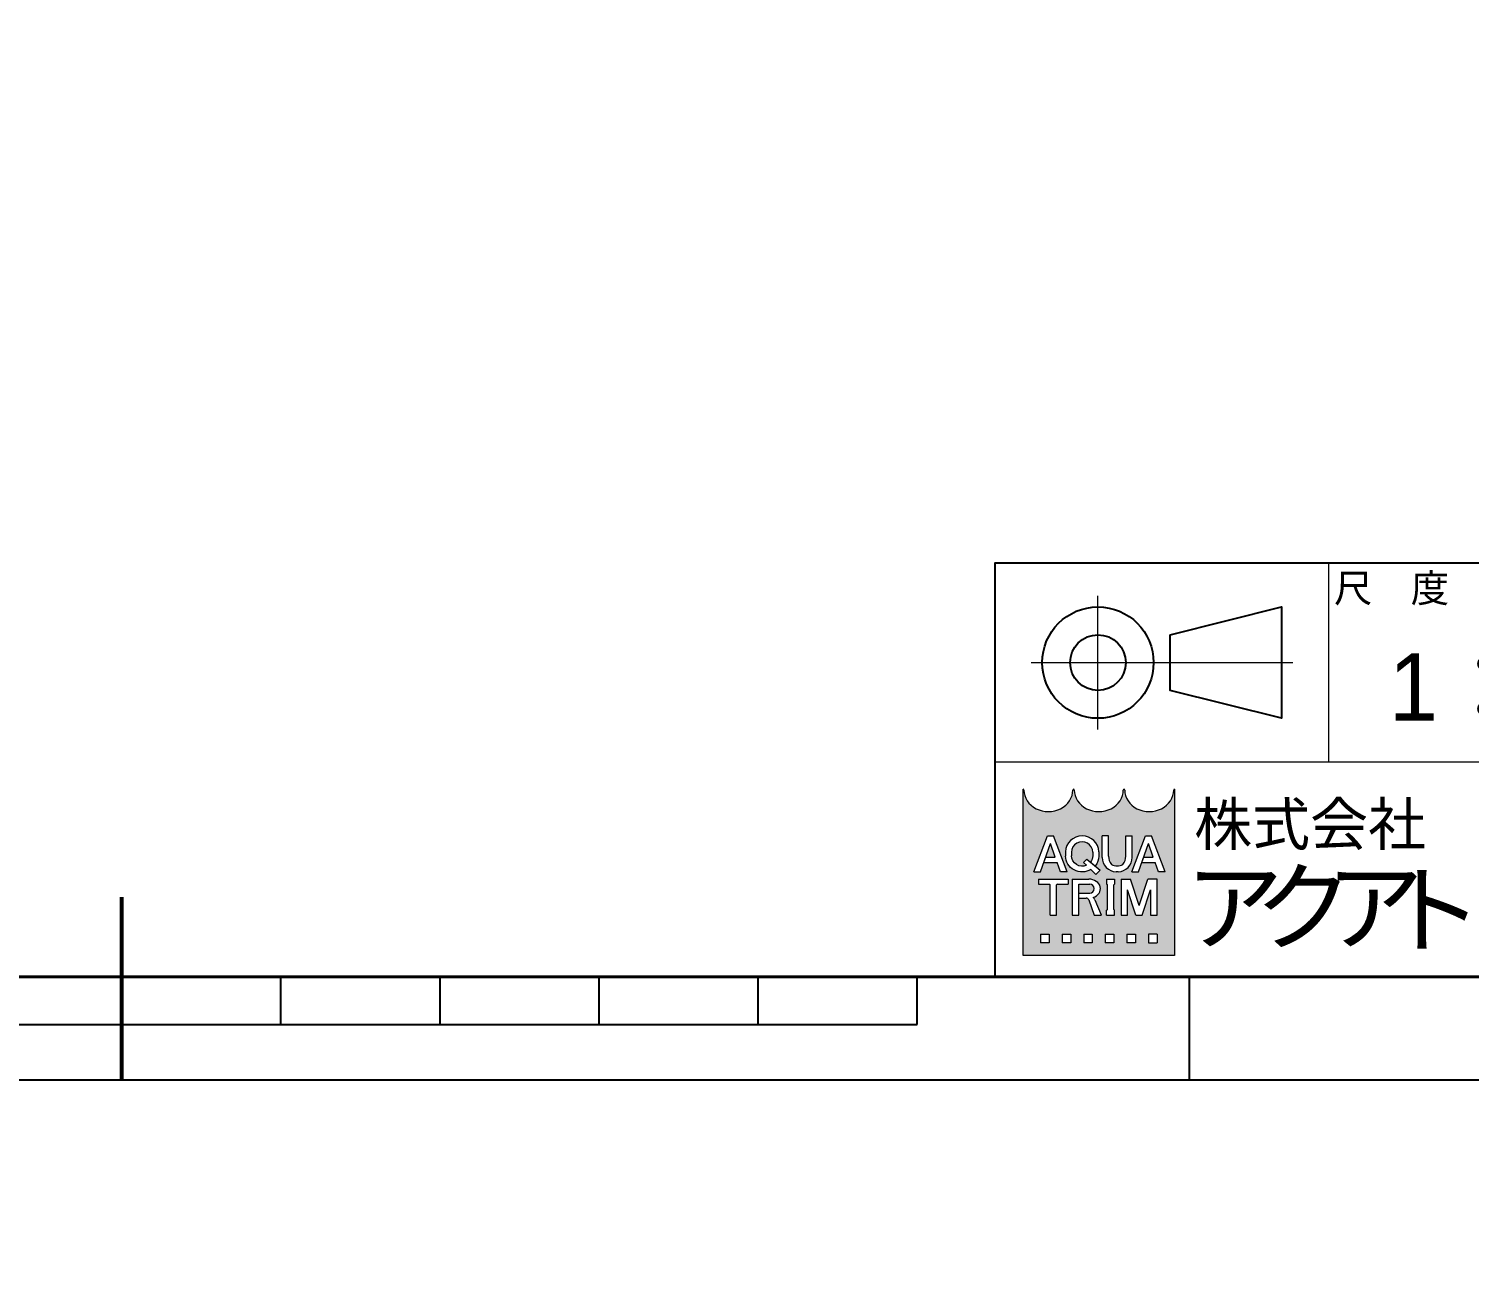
# Model space of a CAD drawing. Header units: millimetres. Extents: x 0 to 3072, y 0 to 1489.
# Drawn here: x 586.4 to 842.6, y 0 to 219.3 of the extents above; entities that cross this region are included whole.
import ezdxf
from ezdxf import colors
from ezdxf.entities.mleader import LeaderData, LeaderLine
from ezdxf.enums import TextEntityAlignment as Align
from ezdxf.math import Vec2, Vec3

# ---------------------------------------------------------------- set-up
doc = ezdxf.new("R2010")
doc.units = ezdxf.units.MM
doc.layers.add('07_寸法線', color=3, linetype='Continuous', lineweight=9)
doc.layers.add('99_図枠', color=7, linetype='Continuous', lineweight=40)
doc.styles.add('MS_G', font='MS Gothic.ttf')
doc.styles.get("Standard").update_dxf_attribs({"font": 'arial.ttf'})
doc.styles.add('表題用', font='MS PGothic.ttf')

# ---------------------------------------------------------------- blocks, each defined once
blk = doc.blocks.new('AM_BALLOON1')
at = {"transparency": 16777216}
blk.add_circle((0, 0), 5, dxfattribs=at)
blk.add_attdef('B_NUMBER', text='', height=3, dxfattribs=at).set_placement((0, 0), align=Align.MIDDLE_CENTER)
blk = doc.blocks.new('_OPEN')
at = {"color": 0, "linetype": 'ByBlock'}
for p, q in [((-1, 0.1666666666666666), (0, 0)), ((0, 0), (-1, -0.1666666666666666)), ((0, 0), (-1, 0))]:
    blk.add_line(p, q, dxfattribs=at)

msp = doc.modelspace()

# ---------------------------------------------------------------- hatches: boundary and pattern name
at = {"layer": '99_図枠', "lineweight": 5}
h = msp.add_hatch(color=256, dxfattribs=at)
h.dxf.hatch_style = 1
edge = h.paths.add_edge_path()
edge.add_arc((790.1462516811189, 83.96475317526347), 0.1280794679994826, 90, 180)
edge.add_ellipse((785.6634703011368, 83.96475317526347), major_axis=(-4.354701911982408, 0), ratio=0.8823529411764706, start_angle=360, end_angle=540, ccw=False)
edge.add_arc((781.1806889211548, 83.96475317526347), 0.1280794679994826, 3.187317984128254, 180.000000000026)
edge.add_ellipse((776.6979075411728, 83.96475317526347), major_axis=(-4.354701911982408, 0), ratio=0.8823529411764706, start_angle=360, end_angle=540, ccw=False)
edge.add_arc((772.2151261611907, 83.96475317526347), 0.1280794679994826, 3.187317984128254, 180)
edge.add_ellipse((767.7323447812087, 83.96475317526347), major_axis=(-4.354701911982408, 0), ratio=0.8823529411764706, start_angle=360, end_angle=540, ccw=False)
edge.add_arc((763.2495634012275, 83.96475317526347), 0.1280794679994826, 3.187317984128254, 90)
edge.add_line((763.2495634012275, 84.09283264326223), (763.2495634012275, 54.50647553538215))
edge.add_line((763.2495634012275, 54.50647553538147), (790.1462516811189, 54.50647553538147))
edge.add_line((790.1462516811189, 54.50647553538147), (790.1462516811189, 84.09283264326154))
h.paths.add_polyline_path([(767.5866852849194, 75.79146166851751), (768.6486189715561, 75.79146166851751), (771.0634798922256, 69.41822734086236), (771.0634798922256, 69.38748826854317), (769.9138113546796, 69.38748826854317), (769.3126301130696, 71.0758004782474), (766.9482900370058, 71.0758004782474), (767.2949037711069, 72.04920443504307), (768.9660163789686, 72.04920443504307), (768.1176521282378, 74.43168682746182), (766.3214929017977, 69.38748826854317), (765.1718243642499, 69.38748826854317), (765.1718243642499, 69.41822734086236)], flags=16)
edge = h.paths.add_edge_path(flags=16)
edge.add_ellipse((773.7361651434485, 72.97371337252844), major_axis=(-2.945827763988099, 0), ratio=0.9565217391304344, start_angle=180, end_angle=360, ccw=False)
edge.add_line((776.6819929074354, 72.97371337252844), (776.6819929074354, 72.20523656453156))
edge.add_ellipse((773.7361651434485, 72.20523656453042), major_axis=(-2.945827763988099, 0), ratio=0.9565217391304344, start_angle=142.105255317713, end_angle=180, ccw=False)
edge.add_line((776.0608369181273, 70.47453943570508), (775.2354744284444, 71.15464733746694))
edge.add_ellipse((773.7361651434485, 72.28059606833995), major_axis=(1.87839559379198, 0), ratio=0.9950358206786508, start_angle=-37.0427632869818, end_angle=0)
edge.add_line((775.6145583791931, 72.28052350971666), (775.6145583791931, 72.8983538687205))
edge.add_ellipse((773.7361651434485, 72.89835386872073), major_axis=(1.878393235745405, 0), ratio=0.994718262525732, start_angle=360, end_angle=540)
edge.add_line((771.857771907702, 72.89835386872073), (771.857771907702, 72.28053019765571))
edge.add_ellipse((773.7361651434485, 72.28059606833995), major_axis=(1.87839559379198, 0), ratio=0.9950358206786508, start_angle=-180, end_angle=-65.75794872216291)
edge.add_line((774.5074200208019, 70.57634168134973), (773.9844427686394, 71.08532377511983))
edge.add_line((773.9844427686376, 71.08532377511801), (774.5517653639445, 71.687741360367))
edge.add_line((774.5517653639454, 71.68774136036882), (776.923877331888, 69.73309462826182))
edge.add_line((776.9238773318875, 69.73309462826182), (776.1826142984019, 68.94597652233574))
edge.add_line((776.1826142984019, 68.94597652233642), (775.2921386281187, 69.81262257479239))
edge.add_ellipse((773.7361651434485, 72.20523656453042), major_axis=(-2.945827763988099, 0), ratio=0.9565217391304344, start_angle=0, end_angle=121.88362473889401, ccw=False)
edge.add_line((770.7903373794597, 72.20523656453042), (770.7903373794597, 72.9737133725273))
h.paths.add_polyline_path([(771.2539622856557, 68.1066935885483), (771.2539622856557, 67.21013731255152), (769.3327702656643, 67.21013731255152, 0.4142135623730951), (769.2046907976637, 67.08205784455095), (769.2046907976637, 61.70272018857213), (768.0519755856694, 61.70272018857213), (768.0519755856694, 67.08205784455095, 0.4142135623730951), (767.9238961176698, 67.21013731255152), (766.0027040976775, 67.21013731255152), (766.0027040976775, 68.1066935885483)], flags=16)
edge = h.paths.add_edge_path(flags=16)
edge.add_line((771.9839944434707, 68.1066935885483), (774.9298222074585, 68.1066935885483))
edge.add_ellipse((774.9298222074576, 66.42207466669788), major_axis=(-2.067472937939515, 4e-16), ratio=0.8148203011203055, start_angle=111.3869747349855, end_angle=270, ccw=False)
edge.add_arc((775.2468745253536, 64.13904686757814), 0.8374090168554461, 22.272952259934925, 58.5531130129101, ccw=False)
edge.add_line((776.021803405316, 64.45644109012937), (777.1253746133962, 61.75395197577222))
edge.add_line((777.1253746133971, 61.75395197577382), (777.1253746133971, 61.70272018857395))
edge.add_line((777.1253746133971, 61.70272018857213), (775.8830037738026, 61.70272018857213))
edge.add_line((775.8830037738026, 61.70272018857213), (774.9080711551378, 64.41646092620817))
edge.add_arc((774.4328184947335, 64.22513787285061), 0.5123178719979352, 21.92829786654815, 90)
edge.add_line((774.4328184947335, 64.73745574484747), (773.1751334958653, 64.73745574484747))
edge.add_line((773.1751334958653, 64.73745574484747), (773.1751334958653, 65.63401202084447))
edge.add_line((773.1751334958653, 65.63401202084424), (775.0835175690572, 65.63401202084424))
edge.add_arc((775.0560383417769, 66.42207466669788), 0.7885415916244609, 271.9970571044072, 448.0029428955928)
edge.add_line((775.0835175690581, 67.21013731255152), (773.1367096554663, 67.21013731255152))
edge.add_line((773.1367096554659, 67.21013731255152), (773.1367096554659, 61.70272018857349))
edge.add_line((773.1367096554659, 61.70272018857213), (771.9839944434707, 61.70272018857213))
edge.add_line((771.9839944434707, 61.70272018857213), (771.9839944434707, 68.10669358854716))
h.paths.add_polyline_path([(777.2740535772227, 75.79146166851751), (778.4267687892188, 75.79146166851751), (778.4267687892188, 72.20523656453042, 0.175030561155744), (778.9352786076988, 70.73746723424847, 0.2571496110314638), (780.9921662027264, 70.73746723424847, 0.1750305611562702), (781.5006760212063, 72.20523656453588), (781.5006760212063, 75.79146166851751), (782.6533912332015, 75.79146166851751), (782.6533912332015, 71.97353777334502, -0.3793912406243967), (780.1558416072121, 69.38748826854317), (779.7716032032113, 69.38748826854317, -0.3793912406243716), (777.2740535772227, 71.97353777334502)], flags=16)
h.paths.add_polyline_path([(778.096662590332, 68.1066935885483), (779.5055367383284, 68.1066935885483), (779.5055367383284, 67.21013731255152, 0.4142135623730951), (779.3774572703287, 67.08205784455095), (779.3774572703287, 62.72735593256948, 0.4142135623730951), (779.5055367383284, 62.59927646457072), (779.5055367383284, 61.70272018857213), (778.096662590332, 61.70272018857213), (778.096662590332, 62.59927646457072, 0.4142135623730951), (778.2247420583335, 62.72735593256948), (778.2247420583335, 67.08205784455095, 0.4142135623730951), (778.096662590332, 67.21013731255152)], flags=16)
h.paths.add_polyline_path([(780.6595000128018, 68.1066935885483), (782.3321652701716, 68.1066935885483), (783.861486712789, 63.45558883211743), (785.3908081554055, 68.1066935885483), (787.0645348648113, 68.1066935885483), (787.0645348648113, 61.70272018857213), (785.9118196528161, 61.70272018857213), (785.9118196528161, 66.18550156855599), (784.437844318787, 61.70272018857213), (783.2851291067918, 61.70272018857213), (781.8111537727618, 66.18550156855599), (781.8122152247979, 61.70272018857213), (780.6595000128018, 61.70272018857213)], flags=16)
h.paths.add_polyline_path([(785.0033550467888, 75.79146166851751), (786.0652887334254, 75.79146166851751), (788.480149654094, 69.41822734086236), (788.480149654094, 69.38748826854317), (787.3304811165481, 69.38748826854317), (786.7292998749381, 71.0758004782474), (784.3649597988751, 71.0758004782474), (784.7115735329762, 72.04920443504307), (786.382686140837, 72.04920443504307), (785.5343218901062, 74.43168682746182), (783.7381626636652, 69.38748826854317), (782.5884941261183, 69.38748826854317), (782.5884941261183, 69.41822734086236)], flags=16)
h.paths.add_polyline_path([(766.323470633215, 58.34885957536608), (767.8604242492083, 58.34885957536608), (767.8604242492083, 56.81190595937369), (766.323470633215, 56.81190595937369)], flags=16)
h.paths.add_polyline_path([(770.1658546731996, 58.34885957536608), (771.702808289193, 58.34885957536608), (771.702808289193, 56.81190595937369), (770.1658546731996, 56.81190595937369)], flags=16)
h.paths.add_polyline_path([(774.0082387131833, 58.34885957536608), (775.5451923291776, 58.34885957536608), (775.5451923291776, 56.81190595937369), (774.0082387131833, 56.81190595937369)], flags=16)
h.paths.add_polyline_path([(777.850622753168, 58.34885957536608), (779.3875763691622, 58.34885957536608), (779.3875763691622, 56.81190595937369), (777.850622753168, 56.81190595937369)], flags=16)
h.paths.add_polyline_path([(781.6930067931526, 58.34885957536608), (783.2299604091459, 58.34885957536608), (783.2299604091459, 56.81190595937369), (781.6930067931526, 56.81190595937369)], flags=16)
h.paths.add_polyline_path([(785.5353908331372, 58.34885957536608), (787.0723444491305, 58.34885957536608), (787.0723444491305, 56.81190595937369), (785.5353908331372, 56.81190595937369)], flags=16)

# ---------------------------------------------------------------- linework, layer by layer
at = {"layer": '99_図枠', "lineweight": 13}
for p, q in [((817.6321083547564, 88.9362710887599), (817.6321083547564, 124.2934139457611)), ((776.5471083549219, 94.73484251730952), (776.5471083549219, 118.4948425172133)), ((764.66710835497, 106.6148425172596), (811.1971083547814, 106.6148425172596)), ((920.4463940685955, 88.9362710887599), (758.232108354996, 88.9362710887599))]:
    msp.add_line(p, q, dxfattribs=at)
at = {"layer": '99_図枠', "lineweight": 5}
for p, q in [((763.2495634012275, 54.50647553538147), (763.2495634012275, 84.09283264326223)), ((790.1462516811189, 84.09283264326223), (790.1462516811189, 54.50647553538147)), ((765.1718243642499, 69.41822734086236), (767.5866852849194, 75.79146166851751)), ((766.3214929017977, 69.38748826854317), (768.1176521282378, 74.43168682746182)), ((767.5866852849194, 75.79146166851751), (768.6486189715561, 75.79146166851751)), ((768.9660163789686, 72.04920443504307), (768.1176521282378, 74.43168682746182)), ((771.0634798922256, 69.41822734086236), (768.6486189715561, 75.79146166851751)), ((777.2740535772227, 71.97353777334502), (777.2740535772227, 75.79146166851751)), ((778.4267687892188, 75.79146166851751), (777.2740535772227, 75.79146166851751)), ((778.4267687892188, 72.20523656453042), (778.4267687892188, 75.79146166851751)), ((781.5006760212063, 72.20523656453042), (781.5006760212063, 75.79146166851751)), ((781.5006760212063, 75.79146166851751), (782.6533912332015, 75.79146166851751)), ((782.5884941261183, 69.41822734086236), (785.0033550467888, 75.79146166851751)), ((782.6533912332015, 71.97353777334502), (782.6533912332015, 75.79146166851751)), ((783.7381626636652, 69.38748826854317), (785.5343218901062, 74.43168682746182)), ((785.0033550467888, 75.79146166851751), (786.0652887334254, 75.79146166851751)), ((786.382686140837, 72.04920443504307), (785.5343218901062, 74.43168682746182)), ((788.480149654094, 69.41822734086236), (786.0652887334254, 75.79146166851751)), ((766.9482900370058, 71.0758004782474), (767.2949037711069, 72.04920443504307)), ((767.2949037711069, 72.04920443504307), (768.9660163789686, 72.04920443504307)), ((770.7903373794597, 72.97371337252844), (770.7903373794597, 72.20523656453042)), ((771.857771907702, 72.89835386872073), (771.857771907702, 72.28357242232232)), ((775.6145583791931, 72.89835386872073), (775.6145583791931, 72.28357242232232)), ((776.6819929074354, 72.97371337252844), (776.6819929074354, 72.20523656453042)), ((784.3649597988751, 71.0758004782474), (784.7115735329762, 72.04920443504307)), ((784.7115735329762, 72.04920443504307), (786.382686140837, 72.04920443504307)), ((765.1718243642499, 69.38748826854317), (765.1718243642499, 69.41822734086236)), ((765.1718243642499, 69.41822734086236), (765.1718243642499, 69.41822734086236)), ((765.1718243642499, 69.38748826854317), (765.1718243642499, 69.41822734086236)), ((765.1718243642499, 69.38748826854317), (766.3214929017977, 69.38748826854317)), ((766.9482900370058, 71.0758004782474), (769.3126301130696, 71.0758004782474)), ((769.9138113546796, 69.38748826854317), (769.3126301130696, 71.0758004782474)), ((771.0634798922256, 69.38748826854317), (769.9138113546796, 69.38748826854317)), ((771.0634798922256, 69.38748826854317), (771.0634798922256, 69.41822734086236)), ((773.9844427686376, 71.08532377511801), (774.5517653639454, 71.68774136036882)), ((773.9844427686376, 71.08532377511801), (774.5074200208019, 70.57634168134973)), ((774.5517653639454, 71.68774136036882), (776.9238773318875, 69.73309462826182)), ((775.2354744284448, 71.1546473374674), (776.0608369181273, 70.47453943570508)), ((775.2921386281196, 69.81262257479102), (776.1826142984019, 68.94597652233642)), ((776.1826142984019, 68.94597652233642), (776.9238773318875, 69.73309462826182)), ((780.1558416072112, 69.38748826854317), (779.7716032032131, 69.38748826854317)), ((782.5884941261183, 69.38748826854317), (782.5884941261183, 69.41822734086236)), ((782.5884941261183, 69.41822734086236), (782.5884941261183, 69.41822734086236)), ((782.5884941261183, 69.38748826854317), (782.5884941261183, 69.41822734086236)), ((782.5884941261183, 69.38748826854317), (783.7381626636652, 69.38748826854317)), ((784.3649597988751, 71.0758004782474), (786.7292998749381, 71.0758004782474)), ((787.3304811165481, 69.38748826854317), (786.7292998749381, 71.0758004782474)), ((788.480149654094, 69.38748826854317), (787.3304811165481, 69.38748826854317)), ((788.480149654094, 69.38748826854317), (788.480149654094, 69.41822734086236)), ((766.0027040976775, 68.1066935885483), (771.2539622856557, 68.1066935885483)), ((766.0027040976775, 68.1066935885483), (766.0027040976775, 67.21013731255152)), ((766.0027040976775, 67.21013731255152), (767.9238961176698, 67.21013731255152)), ((768.0519755856694, 61.70272018857213), (768.0519755856694, 67.08205784455095)), ((769.2046907976637, 61.70272018857213), (769.2046907976637, 67.08205784455095)), ((769.3327702656643, 67.21013731255152), (771.2539622856557, 67.21013731255152)), ((771.2539622856557, 68.1066935885483), (771.2539622856557, 67.21013731255152)), ((771.9839944434707, 68.1066935885483), (771.9839944434707, 61.70272018857213)), ((771.9839944434707, 68.1066935885483), (774.9298222074576, 68.1066935885483)), ((773.1367096554659, 61.70272018857213), (773.1367096554659, 67.21013731255152)), ((773.1367096554659, 67.21013731255152), (775.0835175690581, 67.21013731255152)), ((778.096662590332, 68.1066935885483), (779.5055367383284, 68.1066935885483)), ((778.096662590332, 68.1066935885483), (778.096662590332, 67.21013731255152)), ((778.2247420583335, 62.72735593256948), (778.2247420583335, 67.08205784455095)), ((779.3774572703287, 62.72735593256948), (779.3774572703287, 67.08205784455095)), ((779.5055367383284, 68.1066935885483), (779.5055367383284, 67.21013731255152)), ((780.6595000128018, 68.1066935885483), (780.6595000128018, 61.70272018857213)), ((780.6595000128018, 68.1066935885483), (782.3321652701716, 68.1066935885483)), ((783.861486712789, 63.45558883211743), (782.3321652701716, 68.1066935885483)), ((783.861486712789, 63.45558883211743), (785.3908081554055, 68.1066935885483)), ((787.0645348648113, 68.1066935885483), (785.3908081554055, 68.1066935885483)), ((787.0645348648113, 61.70272018857213), (787.0645348648113, 68.1066935885483)), ((773.1751334958653, 64.73745574484747), (773.1751334958653, 65.63401202084424)), ((773.1751334958653, 65.63401202084424), (775.0835175690581, 65.63401202084424)), ((773.1751334958653, 64.73745574484747), (774.4328184947335, 64.73745574484747)), ((774.9080711551378, 64.41646092620977), (775.8830037738026, 61.70272018857213)), ((776.021803405316, 64.4564410901312), (777.1253746133971, 61.75395197577382)), ((781.8122152247979, 61.70272018857213), (781.8111537727618, 66.18550156855599)), ((783.2851291067918, 61.70272018857213), (781.8111537727618, 66.18550156855599)), ((784.437844318787, 61.70272018857213), (785.9118196528161, 66.18550156855599)), ((785.9118196528161, 66.18550156855599), (785.9118196528161, 61.70272018857213)), ((768.0519755856694, 61.70272018857213), (769.2046907976637, 61.70272018857213)), ((771.9839944434707, 61.70272018857213), (773.1367096554659, 61.70272018857213)), ((775.8830037738026, 61.70272018857213), (777.1253746133971, 61.70272018857213)), ((777.1253746133971, 61.75395197577382), (777.1253746133971, 61.70272018857213)), ((778.096662590332, 61.70272018857213), (778.096662590332, 62.59927646457072)), ((778.096662590332, 61.70272018857213), (779.5055367383284, 61.70272018857213)), ((779.5055367383284, 61.70272018857213), (779.5055367383284, 62.59927646457072)), ((780.6595000128018, 61.70272018857213), (781.8122152247979, 61.70272018857213)), ((783.2851291067918, 61.70272018857213), (784.437844318787, 61.70272018857213)), ((785.9118196528161, 61.70272018857213), (787.0645348648113, 61.70272018857213)), ((766.323470633215, 58.34885957536608), (767.8604242492083, 58.34885957536608)), ((766.323470633215, 58.34885957536608), (766.323470633215, 56.81190595937369)), ((767.8604242492083, 56.81190595937369), (766.323470633215, 56.81190595937369)), ((767.8604242492083, 58.34885957536608), (767.8604242492083, 56.81190595937369)), ((770.1658546731996, 58.34885957536608), (771.702808289193, 58.34885957536608)), ((770.1658546731996, 58.34885957536608), (770.1658546731996, 56.81190595937369)), ((771.702808289193, 56.81190595937369), (770.1658546731996, 56.81190595937369)), ((771.702808289193, 58.34885957536608), (771.702808289193, 56.81190595937369)), ((774.0082387131833, 58.34885957536608), (775.5451923291776, 58.34885957536608)), ((774.0082387131833, 58.34885957536608), (774.0082387131833, 56.81190595937369)), ((775.5451923291776, 56.81190595937369), (774.0082387131833, 56.81190595937369)), ((775.5451923291776, 58.34885957536608), (775.5451923291776, 56.81190595937369)), ((777.850622753168, 58.34885957536608), (779.3875763691622, 58.34885957536608)), ((777.850622753168, 58.34885957536608), (777.850622753168, 56.81190595937369)), ((779.3875763691622, 56.81190595937369), (777.850622753168, 56.81190595937369)), ((779.3875763691622, 58.34885957536608), (779.3875763691622, 56.81190595937369)), ((781.6930067931526, 58.34885957536608), (783.2299604091459, 58.34885957536608)), ((781.6930067931526, 58.34885957536608), (781.6930067931526, 56.81190595937369)), ((783.2299604091459, 56.81190595937369), (781.6930067931526, 56.81190595937369)), ((783.2299604091459, 58.34885957536608), (783.2299604091459, 56.81190595937369)), ((787.0723444491305, 58.34885957536608), (785.5353908331372, 58.34885957536608)), ((785.5353908331372, 58.34885957536608), (785.5353908331372, 56.81190595937369)), ((785.5353908331372, 56.81190595937369), (787.0723444491305, 56.81190595937369)), ((787.0723444491305, 58.34885957536608), (787.0723444491305, 56.81190595937369)), ((790.1462516811189, 54.50647553538147), (763.2495634012275, 54.50647553538147))]:
    msp.add_line(p, q, dxfattribs=at)
at = {"layer": '99_図枠', "lineweight": 53}
msp.add_line((602.9718226413383, 32.4470425143063), (602.9718226413383, 64.89341394599978), dxfattribs=at)
at = {"layer": '99_図枠', "lineweight": 25}
for p, q in [((631.257536926938, 42.26484251751936), (631.257536926938, 50.75055680320111)), ((659.5432512125371, 42.26484251751936), (659.5432512125371, 50.75055680320111)), ((687.8289654981381, 42.26484251751936), (687.8289654981381, 50.75055680320111)), ((716.1146797837373, 42.26484251751936), (716.1146797837373, 50.75055680320111)), ((744.4003940693383, 42.26484251751936), (744.4003940693383, 50.75055680320111)), ((792.8538226405708, 32.4470425143063), (792.8538226405708, 50.75055680320111)), ((461.5432512133375, 42.26484251751936), (744.4003940693383, 42.26484251751936))]:
    msp.add_line(p, q, dxfattribs=at)
at = {"layer": '99_図枠'}
msp.add_lwpolyline([(88.4263940719884, 50.75055680320111), (1154.232108353397, 50.75055680320111), (1154.232108353397, 819.6213282286644), (88.4263940719884, 819.6213282286644)], close=True, dxfattribs=at)
at = {"layer": '99_図枠', "lineweight": 25}
msp.add_lwpolyline([(758.232108354996, 50.75055680320111), (1154.232108353397, 50.75055680320111), (1154.232108353397, 124.2934139457611), (758.232108354996, 124.2934139457611)], close=True, dxfattribs=at)
msp.add_lwpolyline([(789.4171083548708, 111.5648425172403), (809.2171083547919, 116.514842517221), (809.2171083547919, 96.71484251729999), (789.4171083548708, 101.6648425172807), (789.4171083548708, 111.5648425172403)], dxfattribs=at)
for radius in [9.89999999996, 4.94999999998]:
    msp.add_circle((776.5471083549219, 106.6148425172596), radius, dxfattribs=at)
at = {"layer": '99_図枠', "lineweight": 5}
for centre, radius, start, end in [((763.2495634012275, 83.96475317526347), 0.1280794679994826, 0, 90), ((772.2151261611907, 83.96475317526347), 0.1280794679994826, 0, 180), ((772.2151261611907, 83.96475317526347), 0.1280794679994826, 0, 90), ((781.1806889211548, 83.96475317526347), 0.1280794679994826, 0, 180), ((790.1462516811189, 83.96475317526347), 0.1280794679994826, 90, 180), ((779.9816255467749, 72.08938716894045), 2.710049271279299, 182.4500309922611, 265.5552572885243), ((780.7132447916229, 72.17541646721838), 2.286670450191321, 179.2527938813868, 218.9645718468402), ((779.9458192636503, 72.08938716894045), 2.710049271279299, 274.4447427114757, 357.5499690077389), ((779.2142000188005, 72.17541646721838), 2.286670450191063, 321.0354281531598, 0.7472061186131879), ((779.9637224052121, 72.60493457915072), 2.131931267400063, 241.1577278083483, 298.8422721916516), ((767.9238961176698, 67.08205784455095), 0.1280794679994826, 0, 90), ((769.3327702656643, 67.08205784455095), 0.1280794679994826, 90, 180), ((775.0560383417769, 66.42207466669788), 0.7885415916244609, 271.9970571043541, 88.00294289554164), ((778.096662590332, 67.08205784455095), 0.1280794679994826, 0, 90), ((779.5055367383284, 67.08205784455095), 0.1280794679994826, 90, 180), ((774.4328184947335, 64.22513787285061), 0.5123178719979303, 21.92829786657173, 90), ((775.2468745253536, 64.13904686757814), 0.8374090168554603, 22.27295226000465, 58.5531130128948), ((778.096662590332, 62.72735593256948), 0.1280794679994826, 270, 0), ((779.5055367383284, 62.72735593256948), 0.1280794679994826, 180, 270)]:
    msp.add_arc(centre, radius, start, end, dxfattribs=at)
for centre, major_axis, ratio, start_param, end_param in [((767.7323447812087, 83.96475317526347), (-4.354701911982408, 0), 0.8823529411764706, 6.283185307179585, 9.424777960769381), ((776.6979075411728, 83.96475317526347), (-4.354701911982408, 0), 0.8823529411764706, 6.283185307179585, 9.424777960769381), ((785.6634703011368, 83.96475317526347), (-4.354701911982408, 0), 0.8823529411764706, 6.283185307179585, 9.424777960769381), ((773.7361651434485, 72.97371337252844), (-2.945827763988099, 0), 0.9565217391304344, 3.141592653589793, 6.283185307179585), ((773.7361651434485, 72.89835386872073), (1.878393235745405, 0), 0.994718262525732, 6.283185307179585, 9.424777960769381), ((774.9298222074576, 66.42207466669788), (-2.067472937939515, 4e-16), 0.8148203011203053, 1.944069452961234, 4.712388980384689)]:
    msp.add_ellipse(centre, major_axis=major_axis, ratio=ratio, start_param=start_param, end_param=end_param, dxfattribs=at)
at = {"layer": '99_図枠', "lineweight": 5, "extrusion": (0, 0, -1)}
for centre, major_axis, ratio, start_param, end_param in [((773.7361651434485, 72.20523656453042), (-2.945827763988099, 0), 0.9565217391304344, 4.155914751220672, 6.283185307179585), ((773.7361651434485, 72.28059606833995), (1.878395593791979, 0), 0.9950358206786508, 7.430878021738926, 9.424777960769381), ((773.7361651434485, 72.28059606833995), (1.878395593791979, 0), 0.9950358206786508, 6.283185307179585, 6.929703490574294), ((773.7361651434485, 72.20523656453042), (-2.945827763988099, 0), 0.9565217391304344, 3.141592653589793, 3.802980717498314)]:
    msp.add_ellipse(centre, major_axis=major_axis, ratio=ratio, start_param=start_param, end_param=end_param, dxfattribs=at)
at = {"layer": 'Defpoints'}
msp.add_lwpolyline([(33.32582263903532, 32.4470425143063), (1172.617822639036, 32.4470425143063), (1172.617822639036, 838.007042514304), (33.32582263903532, 838.007042514304)], close=True, dxfattribs=at)

# ---------------------------------------------------------------- texts
at = {"style": '表題用'}
msp.add_attdef('1：2', text='', height=12, dxfattribs=at).set_placement((845.2106797832166, 102.3719853744205), align=Align.MIDDLE)
at = {"layer": '99_図枠', "style": '表題用'}
msp.add_text('尺\u3000度', height=5, dxfattribs=at).set_placement((818.5291456964842, 119.8649701085778), align=Align.MIDDLE_LEFT)
at = {"layer": '99_図枠', "lineweight": 5, "style": 'MS_G'}
for s, height, p in [('株式会社', 7.560771428540879, (814.2655479542236, 77.90015852840406)), ('ア', 12.76930285709126, (800.7751322877602, 63.17619332654976)), ('ク', 12.76930285709126, (813.082359482406, 63.17619332654976)), ('ア', 12.76930285709126, (825.7354670456225, 63.17619332654976)), ('ト', 12.76930285709126, (836.2731878566019, 62.6387647551237))]:
    msp.add_text(s, height=height, dxfattribs=at).set_placement(p, align=Align.MIDDLE_CENTER)

# ---------------------------------------------------------------- leaders
at = {"layer": '07_寸法線'}
ml = msp.add_multileader_block('Standard', dxfattribs=at)
ml.set_content('AM_BALLOON1', color=256, scale=2.244363969696969)
ml.set_attribute('B_NUMBER', '1C', width=0)
ml.set_leader_properties(color=256, linetype='ByLayer', lineweight=-1)
ml.set_arrow_properties(name='OPEN')
ml.build(insert=Vec2(0, 0))
ml.multileader.update_dxf_attribs({"leader_type": 0, "has_dogleg": 0, "text_right_attachment_type": 6, "dogleg_length": 0, "arrow_head_size": 1.12225, "scale": 2.5, "block_connection_type": 1})
ctx = ml.context
ctx.base_point, ctx.scale, ctx.char_height, ctx.arrow_head_size, ctx.landing_gap_size, ctx.plane_origin = Vec3(776.202115929224, 793.2937912303532), 2.5, 2.2445, 1.12225, 1.12225, Vec3(776.202115929224, 793.2937912303532)
ctx.right_attachment, ctx.attachment_type = 6, 1
notes = []
notes.append((ctx, [(0, (0, 0, 0), (0, 0), (1, 0), 1, [])]))
ctx.block.insert = Vec3(776.202115929224, 793.2937912303532)
ml = msp.add_multileader_block('Standard', dxfattribs=at)
ml.set_content('AM_BALLOON1', color=256, scale=2.244363969696969)
ml.set_attribute('B_NUMBER', '１D', width=0)
ml.set_leader_properties(color=256, linetype='ByLayer', lineweight=-1)
ml.set_arrow_properties(name='OPEN')
ml.build(insert=Vec2(0, 0))
ml.multileader.update_dxf_attribs({"leader_type": 0, "has_dogleg": 0, "text_right_attachment_type": 6, "dogleg_length": 0, "arrow_head_size": 1.12225, "scale": 2.5, "block_connection_type": 1})
ctx = ml.context
ctx.base_point, ctx.scale, ctx.char_height, ctx.arrow_head_size, ctx.landing_gap_size, ctx.plane_origin = Vec3(1052.172579138118, 793.2937912303532), 2.5, 2.2445, 1.12225, 1.12225, Vec3(1052.172579138118, 793.2937912303532)
ctx.right_attachment, ctx.attachment_type = 6, 1
notes.append((ctx, [(0, (0, 0, 0), (0, 0), (1, 0), 1, [])]))
ctx.block.insert = Vec3(1052.172579138118, 793.2937912303532)
ml = msp.add_multileader_block('Standard', dxfattribs=at)
ml.set_content('AM_BALLOON1', color=256, scale=2.244363969696969)
ml.set_attribute('B_NUMBER', '１B', width=0)
ml.set_leader_properties(color=256, linetype='ByLayer', lineweight=-1)
ml.set_arrow_properties(name='OPEN')
ml.build(insert=Vec2(0, 0))
ml.multileader.update_dxf_attribs({"leader_type": 0, "has_dogleg": 0, "text_right_attachment_type": 6, "dogleg_length": 0, "arrow_head_size": 1.12225, "scale": 2.5, "block_connection_type": 1})
ctx = ml.context
ctx.base_point, ctx.scale, ctx.char_height, ctx.arrow_head_size, ctx.landing_gap_size, ctx.plane_origin = Vec3(606.4583811885955, 748.8239111872836), 2.5, 2.2445, 1.12225, 1.12225, Vec3(606.4583811885955, 748.8239111872836)
ctx.right_attachment, ctx.attachment_type = 6, 1
notes.append((ctx, [(0, (0, 0, 0), (0, 0), (1, 0), 1, [])]))
ctx.block.insert = Vec3(606.4583811885955, 748.8239111872836)
ml = msp.add_multileader_block('Standard', dxfattribs=at)
ml.set_content('AM_BALLOON1', color=256, scale=3.349796969696968)
ml.set_attribute('B_NUMBER', '2', width=0)
ml.set_leader_properties(color=256, linetype='ByLayer', lineweight=-1)
ml.set_arrow_properties(name='OPEN')
ml.build(insert=Vec2(0, 0))
ml.multileader.update_dxf_attribs({"leader_type": 0, "has_dogleg": 0, "text_right_attachment_type": 6, "dogleg_length": 0, "arrow_head_size": 1.675, "scale": 2.5, "block_connection_type": 1})
ctx = ml.context
ctx.base_point, ctx.scale, ctx.char_height, ctx.arrow_head_size, ctx.landing_gap_size, ctx.plane_origin = Vec3(659.1291041071504, 424.4275994024229), 2.5, 3.35, 1.675, 1.675, Vec3(659.1291041071504, 424.4275994024229)
ctx.right_attachment, ctx.attachment_type = 6, 1
notes.append((ctx, [(0, (0, 0, 0), (0, 0), (1, 0), 1, [])]))
ctx.block.insert = Vec3(659.1291041071504, 424.4275994024229)
ml = msp.add_multileader_block('Standard', dxfattribs=at)
ml.set_content('AM_BALLOON1', color=256, scale=3.349796969696968)
ml.set_attribute('B_NUMBER', '3', width=0)
ml.set_leader_properties(color=256, linetype='ByLayer', lineweight=-1)
ml.set_arrow_properties(name='OPEN')
ml.build(insert=Vec2(0, 0))
ml.multileader.update_dxf_attribs({"leader_type": 0, "has_dogleg": 0, "text_right_attachment_type": 6, "dogleg_length": 0, "arrow_head_size": 1.675, "scale": 2.5, "block_connection_type": 1})
ctx = ml.context
ctx.base_point, ctx.scale, ctx.char_height, ctx.arrow_head_size, ctx.landing_gap_size, ctx.plane_origin = Vec3(923.6336490601329, 424.4275994024229), 2.5, 3.35, 1.675, 1.675, Vec3(923.6336490601329, 424.4275994024229)
ctx.right_attachment, ctx.attachment_type = 6, 1
notes.append((ctx, [(0, (0, 0, 0), (0, 0), (1, 0), 1, [])]))
ctx.block.insert = Vec3(923.6336490601329, 424.4275994024229)
for ctx, leaders in notes:
    for number, flags, end, landing, length, lines in leaders:
        leader = LeaderData()
        leader.index, (leader.has_last_leader_line, leader.has_dogleg_vector, leader.attachment_direction) = number, flags
        leader.last_leader_point, leader.dogleg_vector, leader.dogleg_length = Vec3(end), Vec3(landing), length
        for number, points, colour, breaks in lines:
            line = LeaderLine()
            line.index, line.vertices, line.color, line.breaks = number, Vec3.list(points), colors.encode_raw_color(colour), breaks
            leader.lines.append(line)
        ctx.leaders.append(leader)

doc.saveas('drawing.dxf')
